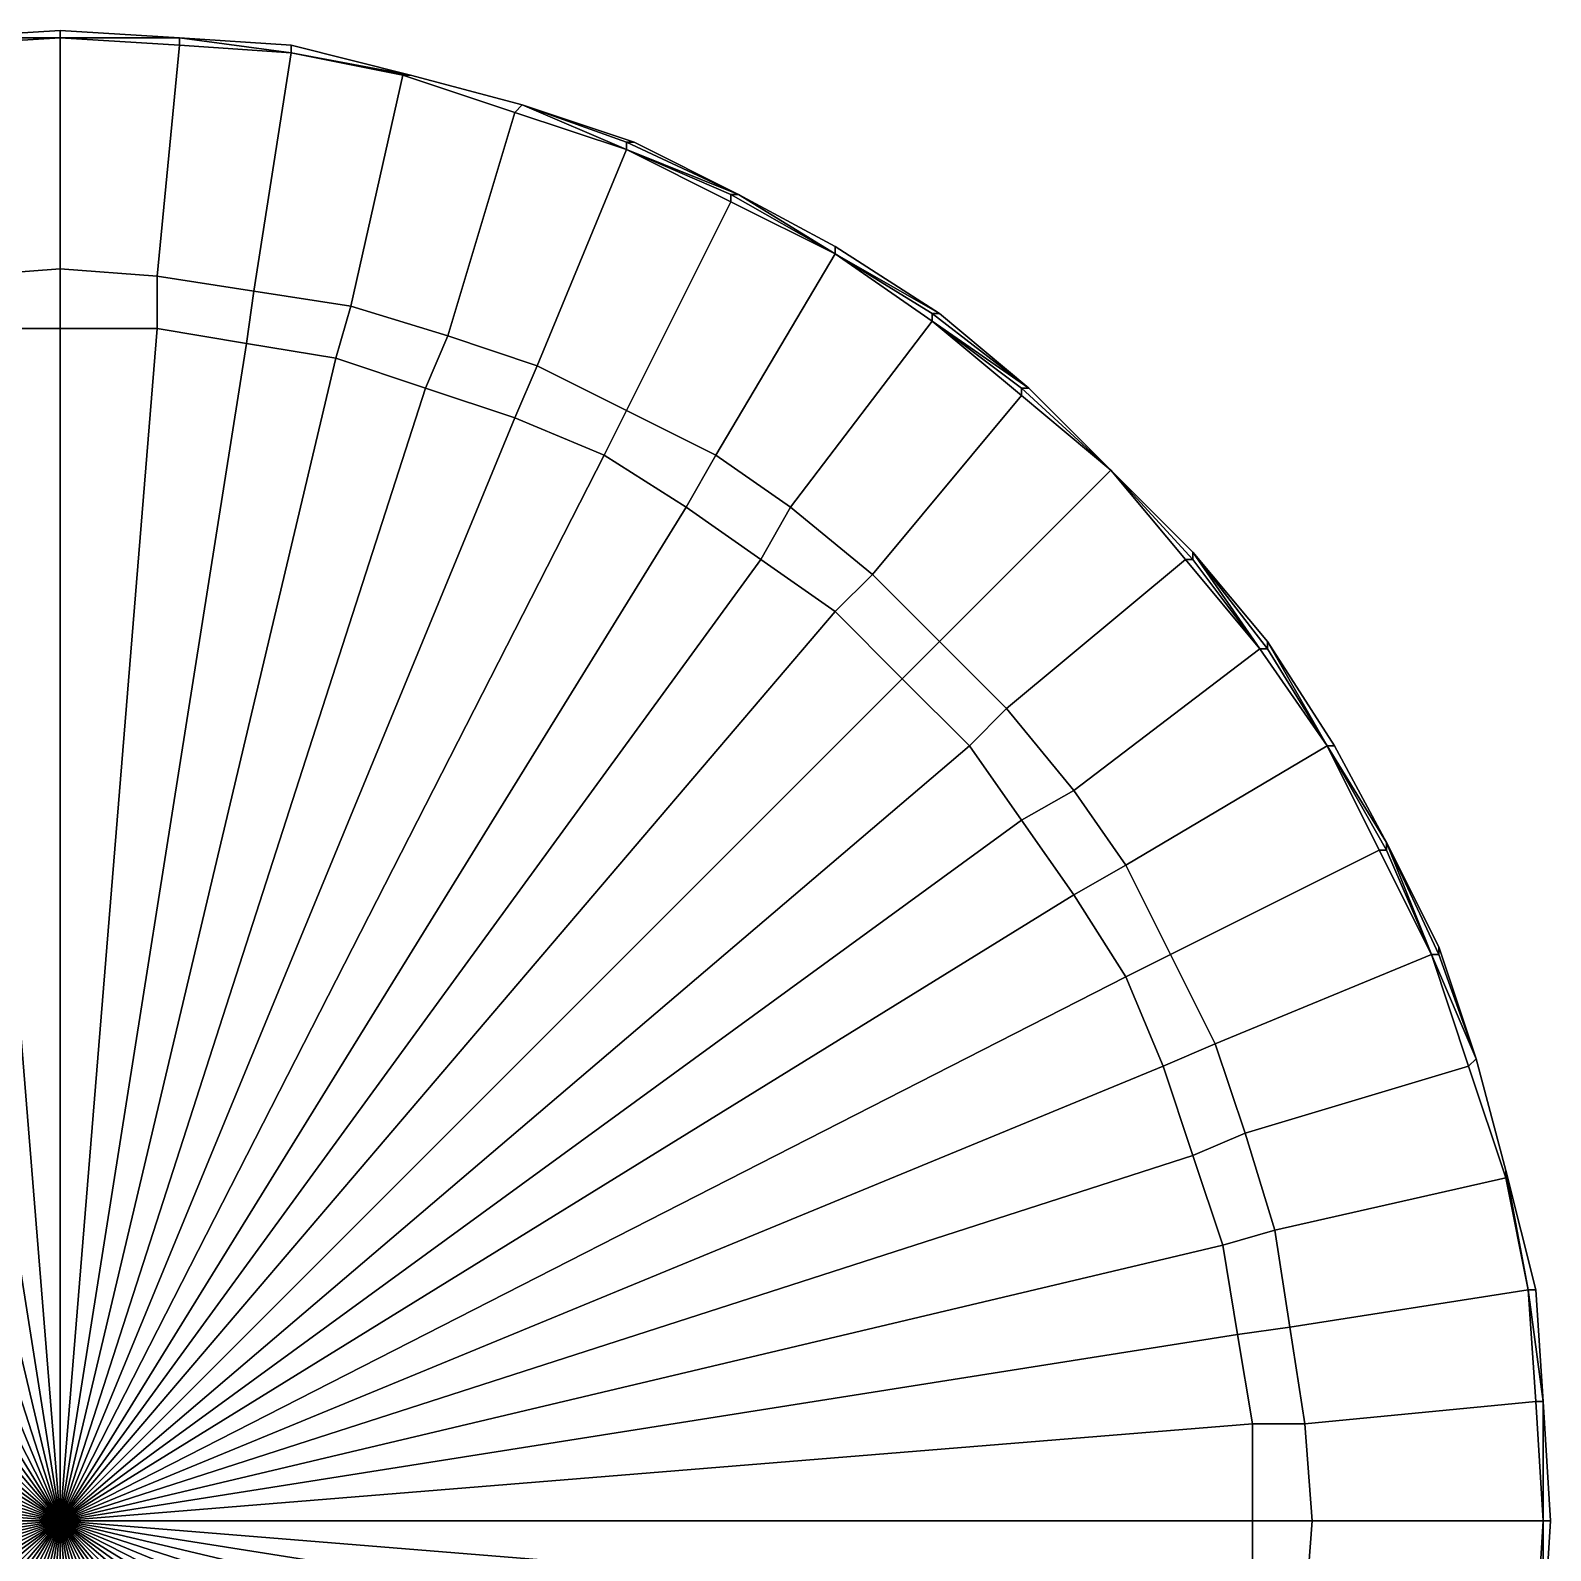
# Model space of a CAD drawing. Extents: x -0.07 to 0.07, y -0.02 to 0.076.
# Drawn here: x -0.0504 to -0.03, y -0.0004 to 0.02 of the extents above; entities that cross this region are included whole.
import ezdxf

# ---------------------------------------------------------------- set-up
doc = ezdxf.new("R2010")
doc.units = 0
doc.layers.add('CHIP_1', color=7, linetype='CONTINUOUS')

msp = doc.modelspace()

# ---------------------------------------------------------------- meshes
at = {"layer": 'CHIP_1'}
mesh = msp.add_polyface(dxfattribs=at)
corners = [(-0.05, 0.016), (-0.05, 0.0168), (-0.0513, 0.0167), (-0.0513, 0.016), (-0.05, 0.0199), (-0.0516, 0.0198), (-0.05, 0.0199), (-0.0516, 0.0199), (-0.05, 0.02), (-0.0516, 0.0199), (-0.05, 0.02), (-0.0516, 0.0199), (-0.05, 0.02, 0.0001), (-0.0516, 0.0199, 0.0001), (-0.05, 0.02, 0.0001), (-0.0516, 0.0199, 0.0001), (-0.05, 0.02, 0.0029), (-0.0516, 0.0199, 0.0029), (-0.05, 0.02, 0.0029), (-0.0516, 0.0199, 0.0029), (-0.05, 0.02, 0.003), (-0.0516, 0.0199, 0.003), (-0.05, 0.02, 0.003), (-0.0516, 0.0199, 0.003), (-0.05, 0.0199, 0.003), (-0.0516, 0.0199, 0.003), (-0.05, 0.0199, 0.003), (-0.0516, 0.0198, 0.003), (-0.05, 0.0168, 0.003), (-0.0513, 0.0167, 0.003), (-0.05, 0.016, 0.003), (-0.0513, 0.016, 0.003), (-0.0526, 0.0165), (-0.0525, 0.0158), (-0.0531, 0.0197), (-0.0531, 0.0197), (-0.0531, 0.0197), (-0.0531, 0.0197), (-0.0531, 0.0197, 0.0001), (-0.0531, 0.0198, 0.0001), (-0.0531, 0.0198, 0.0029), (-0.0531, 0.0197, 0.0029), (-0.0531, 0.0197, 0.003), (-0.0531, 0.0197, 0.003), (-0.0531, 0.0197, 0.003), (-0.0531, 0.0197, 0.003), (-0.0526, 0.0165, 0.003), (-0.0525, 0.0158, 0.003), (-0.0539, 0.0163), (-0.0537, 0.0156), (-0.0546, 0.0194), (-0.0547, 0.0194), (-0.0547, 0.0194, 0.0001), (-0.0547, 0.0194), (-0.0547, 0.0194, 0.0001), (-0.0547, 0.0194, 0.0029), (-0.0547, 0.0194, 0.0029), (-0.0547, 0.0194, 0.003), (-0.0547, 0.0194, 0.003), (-0.0547, 0.0194, 0.003), (-0.0546, 0.0194, 0.003), (-0.0539, 0.0163, 0.003), (-0.0537, 0.0156, 0.003)]
mesh.append_faces([[corners[k] for k in face] for face in [(0, 1, 2, 3), (1, 4, 5, 2), (4, 6, 7, 5), (6, 8, 9, 7), (8, 10, 11, 9), (10, 12, 13, 11), (12, 14, 15, 13), (14, 16, 17, 15), (16, 18, 19, 17), (18, 20, 21, 19), (20, 22, 23, 21), (22, 24, 25, 23), (24, 26, 27, 25), (26, 28, 29, 27), (28, 30, 31, 29), (3, 2, 32, 33), (2, 5, 34, 32), (5, 7, 35, 34), (7, 9, 36, 35), (9, 11, 37, 36), (11, 13, 38, 37), (13, 15, 39, 38), (15, 17, 40, 39), (17, 19, 41, 40), (19, 21, 42, 41), (21, 23, 43, 42), (23, 25, 44, 43), (25, 27, 45, 44), (27, 29, 46, 45), (29, 31, 47, 46), (33, 32, 48, 49), (32, 34, 50, 48), (34, 35, 51, 50), (37, 38, 52, 53), (38, 39, 54, 52), (39, 40, 55, 54), (40, 41, 56, 55), (41, 42, 57, 56), (42, 43, 58, 57), (43, 44, 59, 58), (44, 45, 60, 59), (45, 46, 61, 60), (46, 47, 62, 61)]])
mesh = msp.add_polyface(dxfattribs=at)
corners = [(-0.0448, 0.0159), (-0.0439, 0.0189), (-0.0454, 0.0194), (-0.0461, 0.0163), (-0.0438, 0.019), (-0.0453, 0.0194), (-0.0439, 0.0189, 0.003), (-0.0448, 0.0159, 0.003), (-0.0461, 0.0163, 0.003), (-0.0454, 0.0194, 0.003), (-0.0469, 0.0197), (-0.0474, 0.0165), (-0.0469, 0.0197), (-0.0453, 0.0194), (-0.0469, 0.0197), (-0.0453, 0.0194), (-0.0469, 0.0197), (-0.0453, 0.0194, 0.0001), (-0.0469, 0.0197, 0.0001), (-0.0453, 0.0194, 0.0001), (-0.0469, 0.0198, 0.0001), (-0.0453, 0.0194, 0.0029), (-0.0469, 0.0198, 0.0029), (-0.0453, 0.0194, 0.0029), (-0.0469, 0.0197, 0.0029), (-0.0453, 0.0194, 0.003), (-0.0469, 0.0197, 0.003), (-0.0453, 0.0194, 0.003), (-0.0469, 0.0197, 0.003), (-0.0453, 0.0194, 0.003), (-0.0469, 0.0197, 0.003), (-0.0469, 0.0197, 0.003), (-0.0474, 0.0165, 0.003), (-0.0484, 0.0198), (-0.0487, 0.0167), (-0.0484, 0.0199), (-0.0484, 0.0199), (-0.0484, 0.0199), (-0.0484, 0.0199, 0.0001), (-0.0484, 0.0199, 0.0001), (-0.0484, 0.0199, 0.0029), (-0.0484, 0.0199, 0.0029), (-0.0484, 0.0199, 0.003), (-0.0484, 0.0199, 0.003), (-0.0484, 0.0199, 0.003), (-0.0484, 0.0198, 0.003), (-0.0487, 0.0167, 0.003), (-0.05, 0.0199), (-0.05, 0.0168), (-0.05, 0.0199), (-0.05, 0.02), (-0.05, 0.02), (-0.05, 0.02, 0.0001), (-0.05, 0.02, 0.0001), (-0.05, 0.02, 0.0029), (-0.05, 0.02, 0.0029), (-0.05, 0.02, 0.003), (-0.05, 0.02, 0.003), (-0.05, 0.0199, 0.003), (-0.05, 0.0199, 0.003), (-0.05, 0.0168, 0.003)]
mesh.append_faces([[corners[k] for k in face] for face in [(0, 1, 2, 3), (1, 4, 5, 2), (6, 7, 8, 9), (3, 2, 10, 11), (2, 5, 12, 10), (5, 13, 14, 12), (13, 15, 16, 14), (15, 17, 18, 16), (17, 19, 20, 18), (19, 21, 22, 20), (21, 23, 24, 22), (23, 25, 26, 24), (25, 27, 28, 26), (27, 29, 30, 28), (29, 9, 31, 30), (9, 8, 32, 31), (11, 10, 33, 34), (10, 12, 35, 33), (12, 14, 36, 35), (14, 16, 37, 36), (16, 18, 38, 37), (18, 20, 39, 38), (20, 22, 40, 39), (22, 24, 41, 40), (24, 26, 42, 41), (26, 28, 43, 42), (28, 30, 44, 43), (30, 31, 45, 44), (31, 32, 46, 45), (34, 33, 47, 48), (33, 35, 49, 47), (35, 36, 50, 49), (36, 37, 51, 50), (37, 38, 52, 51), (38, 39, 53, 52), (39, 40, 54, 53), (40, 41, 55, 54), (41, 42, 56, 55), (42, 43, 57, 56), (43, 44, 58, 57), (44, 45, 59, 58), (45, 46, 60, 59)]])
mesh = msp.add_polyface(dxfattribs=at)
corners = [(-0.0396, 0.017), (-0.0396, 0.017), (-0.041, 0.0178), (-0.041, 0.0177), (-0.0396, 0.017), (-0.0409, 0.0178), (-0.0396, 0.017), (-0.0409, 0.0178), (-0.0396, 0.017, 0.0001), (-0.0409, 0.0178, 0.0001), (-0.0396, 0.0171, 0.0001), (-0.0409, 0.0178, 0.0001), (-0.0396, 0.0171, 0.0029), (-0.0409, 0.0178, 0.0029), (-0.0396, 0.017, 0.0029), (-0.0409, 0.0178, 0.0029), (-0.0396, 0.017, 0.003), (-0.0409, 0.0178, 0.003), (-0.0396, 0.017, 0.003), (-0.0409, 0.0178, 0.003), (-0.0396, 0.017, 0.003), (-0.041, 0.0178, 0.003), (-0.0396, 0.017, 0.003), (-0.041, 0.0177, 0.003), (-0.0424, 0.0184), (-0.0424, 0.0184), (-0.0424, 0.0184), (-0.0424, 0.0185), (-0.0423, 0.0185, 0.0001), (-0.0423, 0.0185, 0.0001), (-0.0423, 0.0185, 0.0029), (-0.0423, 0.0185, 0.0029), (-0.0424, 0.0185, 0.003), (-0.0424, 0.0184, 0.003), (-0.0424, 0.0184, 0.003), (-0.0424, 0.0184, 0.003), (-0.0438, 0.019), (-0.0439, 0.0189), (-0.0438, 0.019), (-0.0438, 0.019), (-0.0438, 0.019, 0.0001), (-0.0438, 0.019, 0.0001), (-0.0438, 0.019, 0.0029), (-0.0438, 0.019, 0.0029), (-0.0438, 0.019, 0.003), (-0.0438, 0.019, 0.003), (-0.0438, 0.019, 0.003), (-0.0439, 0.0189, 0.003), (-0.0453, 0.0194), (-0.0453, 0.0194), (-0.0453, 0.0194), (-0.0453, 0.0194, 0.0001), (-0.0453, 0.0194, 0.0001), (-0.0453, 0.0194, 0.0029), (-0.0453, 0.0194, 0.0029), (-0.0453, 0.0194, 0.003), (-0.0453, 0.0194, 0.003), (-0.0453, 0.0194, 0.003), (-0.0454, 0.0194, 0.003)]
mesh.append_faces([[corners[k] for k in face] for face in [(0, 1, 2, 3), (1, 4, 5, 2), (4, 6, 7, 5), (6, 8, 9, 7), (8, 10, 11, 9), (10, 12, 13, 11), (12, 14, 15, 13), (14, 16, 17, 15), (16, 18, 19, 17), (18, 20, 21, 19), (20, 22, 23, 21), (3, 2, 24, 25), (2, 5, 26, 24), (5, 7, 27, 26), (7, 9, 28, 27), (9, 11, 29, 28), (11, 13, 30, 29), (13, 15, 31, 30), (15, 17, 32, 31), (17, 19, 33, 32), (19, 21, 34, 33), (21, 23, 35, 34), (25, 24, 36, 37), (24, 26, 38, 36), (26, 27, 39, 38), (27, 28, 40, 39), (28, 29, 41, 40), (29, 30, 42, 41), (30, 31, 43, 42), (31, 32, 44, 43), (32, 33, 45, 44), (33, 34, 46, 45), (34, 35, 47, 46), (36, 38, 48, 49), (38, 39, 50, 48), (39, 40, 51, 50), (40, 41, 52, 51), (41, 42, 53, 52), (42, 43, 54, 53), (43, 44, 55, 54), (44, 45, 56, 55), (45, 46, 57, 56), (46, 47, 58, 57)]])
mesh = msp.add_polyface(dxfattribs=at)
corners = [(-0.0396, 0.0122), (-0.0391, 0.0127), (-0.0402, 0.0136), (-0.0406, 0.0129), (-0.0371, 0.0151), (-0.0383, 0.0161), (-0.0371, 0.0152), (-0.0383, 0.0161), (-0.0371, 0.0152, 0.003), (-0.0371, 0.0151, 0.003), (-0.0383, 0.0161, 0.003), (-0.0383, 0.0161, 0.003), (-0.0391, 0.0127, 0.003), (-0.0402, 0.0136, 0.003), (-0.0396, 0.0122, 0.003), (-0.0406, 0.0129, 0.003), (-0.0412, 0.0143), (-0.0416, 0.0136), (-0.0396, 0.017), (-0.0396, 0.017), (-0.0383, 0.0161), (-0.0396, 0.017), (-0.0383, 0.0162), (-0.0396, 0.017), (-0.0382, 0.0162, 0.0001), (-0.0396, 0.017, 0.0001), (-0.0382, 0.0162, 0.0001), (-0.0396, 0.0171, 0.0001), (-0.0382, 0.0162, 0.0029), (-0.0396, 0.0171, 0.0029), (-0.0382, 0.0162, 0.0029), (-0.0396, 0.017, 0.0029), (-0.0383, 0.0162, 0.003), (-0.0396, 0.017, 0.003), (-0.0383, 0.0161, 0.003), (-0.0396, 0.017, 0.003), (-0.0396, 0.017, 0.003), (-0.0396, 0.017, 0.003), (-0.0412, 0.0143, 0.003), (-0.0416, 0.0136, 0.003), (-0.0424, 0.0149), (-0.0427, 0.0143), (-0.041, 0.0177), (-0.0424, 0.0149, 0.003), (-0.041, 0.0177, 0.003), (-0.0427, 0.0143, 0.003), (-0.0436, 0.0155), (-0.0439, 0.0148), (-0.0424, 0.0184), (-0.0436, 0.0155, 0.003), (-0.0424, 0.0184, 0.003), (-0.0439, 0.0148, 0.003), (-0.0448, 0.0159), (-0.0451, 0.0152), (-0.0439, 0.0189), (-0.0448, 0.0159, 0.003), (-0.0439, 0.0189, 0.003), (-0.0451, 0.0152, 0.003), (-0.0461, 0.0163), (-0.0463, 0.0156), (-0.0463, 0.0156, 0.003), (-0.0461, 0.0163, 0.003), (-0.0474, 0.0165), (-0.0475, 0.0158), (-0.0475, 0.0158, 0.003), (-0.0474, 0.0165, 0.003), (-0.0487, 0.0167), (-0.0487, 0.016), (-0.0487, 0.016, 0.003), (-0.0487, 0.0167, 0.003), (-0.05, 0), (-0.05, 0.016), (-0.05, 0.0168), (-0.05, 0.016, 0.003), (-0.05, 0.0168, 0.003), (-0.05, 0, 0.003)]
mesh.append_faces([[corners[k] for k in face] for face in [(0, 1, 2, 3), (1, 4, 5, 2), (4, 6, 7, 5), (8, 9, 10, 11), (9, 12, 13, 10), (12, 14, 15, 13), (3, 2, 16, 17), (2, 5, 18, 16), (5, 7, 19, 18), (7, 20, 21, 19), (20, 22, 23, 21), (22, 24, 25, 23), (24, 26, 27, 25), (26, 28, 29, 27), (28, 30, 31, 29), (30, 32, 33, 31), (32, 34, 35, 33), (34, 11, 36, 35), (11, 10, 37, 36), (10, 13, 38, 37), (13, 15, 39, 38), (17, 16, 40, 41), (16, 18, 42, 40), (37, 38, 43, 44), (38, 39, 45, 43), (41, 40, 46, 47), (40, 42, 48, 46), (44, 43, 49, 50), (43, 45, 51, 49), (47, 46, 52, 53), (46, 48, 54, 52), (50, 49, 55, 56), (49, 51, 57, 55), (53, 52, 58, 59), (55, 57, 60, 61), (59, 58, 62, 63), (61, 60, 64, 65), (63, 62, 66, 67), (65, 64, 68, 69), (70, 67, 71, 71), (67, 66, 72, 71), (69, 68, 73, 74), (68, 75, 73, 73)]])
mesh = msp.add_polyface(dxfattribs=at)
corners = [(-0.0339, 0.0117), (-0.0339, 0.0117), (-0.0348, 0.013), (-0.0348, 0.0129), (-0.0338, 0.0117), (-0.0348, 0.013), (-0.0338, 0.0118, 0.0001), (-0.0348, 0.013, 0.0001), (-0.0338, 0.0118, 0.0001), (-0.0348, 0.013, 0.0001), (-0.0338, 0.0118, 0.0029), (-0.0348, 0.013, 0.0029), (-0.0338, 0.0118, 0.0029), (-0.0348, 0.013, 0.0029), (-0.0338, 0.0117, 0.003), (-0.0348, 0.013, 0.003), (-0.0339, 0.0117, 0.003), (-0.0348, 0.013, 0.003), (-0.0373, 0.0109), (-0.0349, 0.0129), (-0.0359, 0.0141), (-0.0382, 0.0118), (-0.0359, 0.0141), (-0.0359, 0.0141), (-0.0359, 0.0141), (-0.0359, 0.0141, 0.0001), (-0.0359, 0.0141, 0.0001), (-0.0359, 0.0141, 0.0029), (-0.0359, 0.0141, 0.0029), (-0.0359, 0.0141, 0.003), (-0.0359, 0.0141, 0.003), (-0.0348, 0.0129, 0.003), (-0.0359, 0.0141, 0.003), (-0.0349, 0.0129, 0.003), (-0.0359, 0.0141, 0.003), (-0.0373, 0.0109, 0.003), (-0.0382, 0.0118, 0.003), (-0.0371, 0.0151), (-0.0391, 0.0127), (-0.0371, 0.0152), (-0.037, 0.0152), (-0.037, 0.0152), (-0.037, 0.0152, 0.0001), (-0.037, 0.0152, 0.0001), (-0.037, 0.0152, 0.0029), (-0.037, 0.0152, 0.0029), (-0.037, 0.0152, 0.003), (-0.037, 0.0152, 0.003), (-0.0371, 0.0152, 0.003), (-0.0371, 0.0151, 0.003), (-0.0391, 0.0127, 0.003), (-0.0383, 0.0161), (-0.0383, 0.0161), (-0.0383, 0.0162), (-0.0382, 0.0162, 0.0001), (-0.0382, 0.0162, 0.0001), (-0.0382, 0.0162, 0.0029), (-0.0382, 0.0162, 0.0029), (-0.0383, 0.0162, 0.003), (-0.0383, 0.0161, 0.003), (-0.0383, 0.0161, 0.003)]
mesh.append_faces([[corners[k] for k in face] for face in [(0, 1, 2, 3), (1, 4, 5, 2), (4, 6, 7, 5), (6, 8, 9, 7), (8, 10, 11, 9), (10, 12, 13, 11), (12, 14, 15, 13), (14, 16, 17, 15), (18, 19, 20, 21), (19, 3, 22, 20), (3, 2, 23, 22), (2, 5, 24, 23), (5, 7, 25, 24), (7, 9, 26, 25), (9, 11, 27, 26), (11, 13, 28, 27), (13, 15, 29, 28), (15, 17, 30, 29), (17, 31, 32, 30), (31, 33, 34, 32), (33, 35, 36, 34), (21, 20, 37, 38), (20, 22, 39, 37), (22, 23, 40, 39), (23, 24, 41, 40), (24, 25, 42, 41), (25, 26, 43, 42), (26, 27, 44, 43), (27, 28, 45, 44), (28, 29, 46, 45), (29, 30, 47, 46), (30, 32, 48, 47), (32, 34, 49, 48), (34, 36, 50, 49), (39, 40, 51, 52), (40, 41, 53, 51), (41, 42, 54, 53), (42, 43, 55, 54), (43, 44, 56, 55), (44, 45, 57, 56), (45, 46, 58, 57), (46, 47, 59, 58), (47, 48, 60, 59)]])
mesh = msp.add_polyface(dxfattribs=at)
corners = [(-0.05, 0), (-0.05, 0.016), (-0.0513, 0.016), (-0.05, 0.016, 0.003), (-0.05, 0, 0.003), (-0.0513, 0.016, 0.003), (-0.0525, 0.0158), (-0.0525, 0.0158, 0.003), (-0.0537, 0.0156), (-0.0537, 0.0156, 0.003), (-0.0549, 0.0152), (-0.0549, 0.0152, 0.003), (-0.0561, 0.0148), (-0.0561, 0.0148, 0.003), (-0.0573, 0.0143), (-0.0573, 0.0143, 0.003), (-0.0584, 0.0136), (-0.0584, 0.0136, 0.003), (-0.0594, 0.0129), (-0.0594, 0.0129, 0.003), (-0.0604, 0.0122), (-0.0604, 0.0122, 0.003), (-0.0613, 0.0113), (-0.0609, 0.0127), (-0.0618, 0.0118), (-0.0609, 0.0127, 0.003), (-0.0613, 0.0113, 0.003), (-0.0618, 0.0118, 0.003), (-0.0622, 0.0104), (-0.0622, 0.0104, 0.003), (-0.0627, 0.0109, 0.003), (-0.0629, 0.0094), (-0.0629, 0.0094, 0.003), (-0.0636, 0.0084), (-0.0636, 0.0084, 0.003), (-0.0643, 0.0073), (-0.0643, 0.0073, 0.003), (-0.0648, 0.0061), (-0.0648, 0.0061, 0.003), (-0.0652, 0.0049), (-0.0652, 0.0049, 0.003), (-0.0656, 0.0037), (-0.0656, 0.0037, 0.003), (-0.0658, 0.0025), (-0.0658, 0.0025, 0.003), (-0.066, 0.0013), (-0.066, 0.0013, 0.003), (-0.066, 0), (-0.066, 0, 0.003)]
mesh.append_faces([[corners[k] for k in face] for face in [(0, 1, 2, 2), (3, 4, 5, 5), (0, 2, 6, 6), (5, 4, 7, 7), (0, 6, 8, 8), (7, 4, 9, 9), (0, 8, 10, 10), (9, 4, 11, 11), (0, 10, 12, 12), (11, 4, 13, 13), (0, 12, 14, 14), (13, 4, 15, 15), (0, 14, 16, 16), (15, 4, 17, 17), (0, 16, 18, 18), (17, 4, 19, 19), (0, 18, 20, 20), (19, 4, 21, 21), (0, 20, 22, 22), (20, 23, 24, 22), (25, 21, 26, 27), (21, 4, 26, 26), (0, 22, 28, 28), (27, 26, 29, 30), (26, 4, 29, 29), (0, 28, 31, 31), (29, 4, 32, 32), (0, 31, 33, 33), (32, 4, 34, 34), (0, 33, 35, 35), (34, 4, 36, 36), (0, 35, 37, 37), (36, 4, 38, 38), (0, 37, 39, 39), (38, 4, 40, 40), (0, 39, 41, 41), (40, 4, 42, 42), (0, 41, 43, 43), (42, 4, 44, 44), (0, 43, 45, 45), (44, 4, 46, 46), (0, 45, 47, 47), (46, 4, 48, 48)]])
mesh = msp.add_polyface(dxfattribs=at)
corners = [(-0.05, 0), (-0.034, 0), (-0.034, 0.0013), (-0.034, 0, 0.003), (-0.05, 0, 0.003), (-0.034, 0.0013, 0.003), (-0.0342, 0.0025), (-0.0342, 0.0025, 0.003), (-0.0344, 0.0037), (-0.0344, 0.0037, 0.003), (-0.0348, 0.0049), (-0.0348, 0.0049, 0.003), (-0.0352, 0.0061), (-0.0352, 0.0061, 0.003), (-0.0357, 0.0073), (-0.0357, 0.0073, 0.003), (-0.0364, 0.0084), (-0.0364, 0.0084, 0.003), (-0.0371, 0.0094), (-0.0371, 0.0094, 0.003), (-0.0378, 0.0104), (-0.0378, 0.0104, 0.003), (-0.0387, 0.0113), (-0.0373, 0.0109), (-0.0382, 0.0118), (-0.0373, 0.0109, 0.003), (-0.0387, 0.0113, 0.003), (-0.0382, 0.0118, 0.003), (-0.0396, 0.0122), (-0.0391, 0.0127), (-0.0396, 0.0122, 0.003), (-0.0391, 0.0127, 0.003), (-0.0406, 0.0129), (-0.0406, 0.0129, 0.003), (-0.0416, 0.0136), (-0.0416, 0.0136, 0.003), (-0.0427, 0.0143), (-0.0427, 0.0143, 0.003), (-0.0439, 0.0148), (-0.0439, 0.0148, 0.003), (-0.0451, 0.0152), (-0.0451, 0.0152, 0.003), (-0.0463, 0.0156), (-0.0463, 0.0156, 0.003), (-0.0475, 0.0158), (-0.0475, 0.0158, 0.003), (-0.0487, 0.016), (-0.0487, 0.016, 0.003)]
mesh.append_faces([[corners[k] for k in face] for face in [(0, 1, 2, 2), (3, 4, 5, 5), (0, 2, 6, 6), (5, 4, 7, 7), (0, 6, 8, 8), (7, 4, 9, 9), (0, 8, 10, 10), (9, 4, 11, 11), (0, 10, 12, 12), (11, 4, 13, 13), (0, 12, 14, 14), (13, 4, 15, 15), (0, 14, 16, 16), (15, 4, 17, 17), (0, 16, 18, 18), (17, 4, 19, 19), (0, 18, 20, 20), (19, 4, 21, 21), (0, 20, 22, 22), (20, 23, 24, 22), (25, 21, 26, 27), (21, 4, 26, 26), (0, 22, 28, 28), (22, 24, 29, 28), (27, 26, 30, 31), (26, 4, 30, 30), (0, 28, 32, 32), (30, 4, 33, 33), (0, 32, 34, 34), (33, 4, 35, 35), (0, 34, 36, 36), (35, 4, 37, 37), (0, 36, 38, 38), (37, 4, 39, 39), (0, 38, 40, 40), (39, 4, 41, 41), (0, 40, 42, 42), (41, 4, 43, 43), (0, 42, 44, 44), (43, 4, 45, 45), (0, 44, 46, 46), (45, 4, 47, 47)]])
mesh = msp.add_polyface(dxfattribs=at)
corners = [(-0.0316, 0.0076), (-0.0315, 0.0076), (-0.0322, 0.0091), (-0.0322, 0.0091), (-0.0315, 0.0077, 0.0001), (-0.0322, 0.0091, 0.0001), (-0.0315, 0.0077, 0.0001), (-0.0322, 0.0091, 0.0001), (-0.0315, 0.0077, 0.0029), (-0.0322, 0.0091, 0.0029), (-0.0315, 0.0077, 0.0029), (-0.0322, 0.0091, 0.0029), (-0.0315, 0.0076, 0.003), (-0.0322, 0.0091, 0.003), (-0.0316, 0.0076, 0.003), (-0.0322, 0.0091, 0.003), (-0.0351, 0.0076), (-0.0323, 0.009), (-0.033, 0.0104), (-0.0357, 0.0088), (-0.0322, 0.009), (-0.033, 0.0104), (-0.033, 0.0104), (-0.033, 0.0104), (-0.033, 0.0104, 0.0001), (-0.0329, 0.0104, 0.0001), (-0.0329, 0.0104, 0.0029), (-0.033, 0.0104, 0.0029), (-0.033, 0.0104, 0.003), (-0.033, 0.0104, 0.003), (-0.0322, 0.009, 0.003), (-0.033, 0.0104, 0.003), (-0.0323, 0.009, 0.003), (-0.033, 0.0104, 0.003), (-0.0351, 0.0076, 0.003), (-0.0357, 0.0088, 0.003), (-0.0364, 0.0084), (-0.0364, 0.0098), (-0.0371, 0.0094), (-0.0339, 0.0117), (-0.0339, 0.0117), (-0.0339, 0.0117), (-0.0338, 0.0117), (-0.0338, 0.0118, 0.0001), (-0.0338, 0.0118, 0.0001), (-0.0338, 0.0118, 0.0029), (-0.0338, 0.0118, 0.0029), (-0.0338, 0.0117, 0.003), (-0.0339, 0.0117, 0.003), (-0.0339, 0.0117, 0.003), (-0.0339, 0.0117, 0.003), (-0.0364, 0.0098, 0.003), (-0.0364, 0.0084, 0.003), (-0.0371, 0.0094, 0.003), (-0.0373, 0.0109), (-0.0378, 0.0104), (-0.0349, 0.0129), (-0.0348, 0.0129), (-0.0348, 0.0129, 0.003), (-0.0348, 0.013, 0.003), (-0.0349, 0.0129, 0.003), (-0.0373, 0.0109, 0.003), (-0.0378, 0.0104, 0.003)]
mesh.append_faces([[corners[k] for k in face] for face in [(0, 1, 2, 3), (1, 4, 5, 2), (4, 6, 7, 5), (6, 8, 9, 7), (8, 10, 11, 9), (10, 12, 13, 11), (12, 14, 15, 13), (16, 17, 18, 19), (17, 20, 21, 18), (20, 3, 22, 21), (3, 2, 23, 22), (2, 5, 24, 23), (5, 7, 25, 24), (7, 9, 26, 25), (9, 11, 27, 26), (11, 13, 28, 27), (13, 15, 29, 28), (15, 30, 31, 29), (30, 32, 33, 31), (32, 34, 35, 33), (36, 19, 37, 38), (19, 18, 39, 37), (18, 21, 40, 39), (21, 22, 41, 40), (22, 23, 42, 41), (23, 24, 43, 42), (24, 25, 44, 43), (25, 26, 45, 44), (26, 27, 46, 45), (27, 28, 47, 46), (28, 29, 48, 47), (29, 31, 49, 48), (31, 33, 50, 49), (33, 35, 51, 50), (35, 52, 53, 51), (38, 37, 54, 55), (37, 39, 56, 54), (39, 40, 57, 56), (48, 49, 58, 59), (49, 50, 60, 58), (50, 51, 61, 60), (51, 53, 62, 61)]])
mesh = msp.add_polyface(dxfattribs=at)
corners = [(-0.0303, 0.0031, 0.0029), (-0.0303, 0.0031, 0.003), (-0.0306, 0.0047, 0.003), (-0.0306, 0.0047, 0.0029), (-0.0303, 0.0031, 0.003), (-0.0306, 0.0047, 0.003), (-0.0303, 0.0031, 0.003), (-0.0306, 0.0047, 0.003), (-0.0344, 0.0037), (-0.0337, 0.0039), (-0.0341, 0.0052), (-0.0348, 0.0049), (-0.0306, 0.0046), (-0.0311, 0.0061), (-0.0306, 0.0047), (-0.031, 0.0062), (-0.0306, 0.0047), (-0.031, 0.0062), (-0.0306, 0.0047), (-0.031, 0.0062), (-0.0306, 0.0047, 0.0001), (-0.031, 0.0062, 0.0001), (-0.0306, 0.0047, 0.0001), (-0.031, 0.0062, 0.0001), (-0.0306, 0.0047, 0.0029), (-0.031, 0.0062, 0.0029), (-0.031, 0.0062, 0.0029), (-0.031, 0.0062, 0.003), (-0.031, 0.0062, 0.003), (-0.031, 0.0062, 0.003), (-0.0306, 0.0046, 0.003), (-0.0311, 0.0061, 0.003), (-0.0337, 0.0039, 0.003), (-0.0341, 0.0052, 0.003), (-0.0344, 0.0037, 0.003), (-0.0348, 0.0049, 0.003), (-0.0345, 0.0064), (-0.0352, 0.0061), (-0.0316, 0.0076), (-0.0316, 0.0076), (-0.0316, 0.0076), (-0.0315, 0.0076), (-0.0315, 0.0077, 0.0001), (-0.0315, 0.0077, 0.0001), (-0.0315, 0.0077, 0.0029), (-0.0315, 0.0077, 0.0029), (-0.0315, 0.0076, 0.003), (-0.0316, 0.0076, 0.003), (-0.0316, 0.0076, 0.003), (-0.0316, 0.0076, 0.003), (-0.0345, 0.0064, 0.003), (-0.0352, 0.0061, 0.003), (-0.0351, 0.0076), (-0.0357, 0.0073), (-0.0323, 0.009), (-0.0322, 0.009), (-0.0322, 0.0091), (-0.0322, 0.009, 0.003), (-0.0322, 0.0091, 0.003), (-0.0323, 0.009, 0.003), (-0.0351, 0.0076, 0.003), (-0.0357, 0.0073, 0.003), (-0.0357, 0.0088), (-0.0364, 0.0084), (-0.0364, 0.0084, 0.003), (-0.0357, 0.0088, 0.003)]
mesh.append_faces([[corners[k] for k in face] for face in [(0, 1, 2, 3), (1, 4, 5, 2), (4, 6, 7, 5), (8, 9, 10, 11), (9, 12, 13, 10), (12, 14, 15, 13), (14, 16, 17, 15), (16, 18, 19, 17), (18, 20, 21, 19), (20, 22, 23, 21), (22, 24, 25, 23), (24, 3, 26, 25), (3, 2, 27, 26), (2, 5, 28, 27), (5, 7, 29, 28), (7, 30, 31, 29), (30, 32, 33, 31), (32, 34, 35, 33), (11, 10, 36, 37), (10, 13, 38, 36), (13, 15, 39, 38), (15, 17, 40, 39), (17, 19, 41, 40), (19, 21, 42, 41), (21, 23, 43, 42), (23, 25, 44, 43), (25, 26, 45, 44), (26, 27, 46, 45), (27, 28, 47, 46), (28, 29, 48, 47), (29, 31, 49, 48), (31, 33, 50, 49), (33, 35, 51, 50), (37, 36, 52, 53), (36, 38, 54, 52), (38, 39, 55, 54), (39, 40, 56, 55), (47, 48, 57, 58), (48, 49, 59, 57), (49, 50, 60, 59), (50, 51, 61, 60), (53, 52, 62, 63), (60, 61, 64, 65)]])
mesh = msp.add_polyface(dxfattribs=at)
corners = [(-0.034, 0), (-0.0332, 0), (-0.0333, 0.0013), (-0.034, 0.0013), (-0.0301, 0), (-0.0302, 0.0016), (-0.0301, 0), (-0.0301, 0.0016), (-0.03, 0), (-0.0301, 0.0016), (-0.03, 0), (-0.0301, 0.0016), (-0.03, 0, 0.0001), (-0.0301, 0.0016, 0.0001), (-0.03, 0, 0.0001), (-0.0301, 0.0016, 0.0001), (-0.03, 0, 0.0029), (-0.0301, 0.0016, 0.0029), (-0.03, 0, 0.0029), (-0.0301, 0.0016, 0.0029), (-0.03, 0, 0.003), (-0.0301, 0.0016, 0.003), (-0.03, 0, 0.003), (-0.0301, 0.0016, 0.003), (-0.0301, 0, 0.003), (-0.0301, 0.0016, 0.003), (-0.0301, 0, 0.003), (-0.0302, 0.0016, 0.003), (-0.0332, 0, 0.003), (-0.0333, 0.0013, 0.003), (-0.034, 0, 0.003), (-0.034, 0.0013, 0.003), (-0.0335, 0.0026), (-0.0342, 0.0025), (-0.0303, 0.0031), (-0.0303, 0.0031), (-0.0303, 0.0031), (-0.0303, 0.0031), (-0.0303, 0.0031, 0.0001), (-0.0302, 0.0031, 0.0001), (-0.0302, 0.0031, 0.0029), (-0.0303, 0.0031, 0.0029), (-0.0303, 0.0031, 0.003), (-0.0303, 0.0031, 0.003), (-0.0303, 0.0031, 0.003), (-0.0303, 0.0031, 0.003), (-0.0335, 0.0026, 0.003), (-0.0342, 0.0025, 0.003), (-0.0337, 0.0039), (-0.0344, 0.0037), (-0.0306, 0.0046), (-0.0306, 0.0047), (-0.0306, 0.0047), (-0.0306, 0.0047), (-0.0306, 0.0047, 0.0001), (-0.0306, 0.0047, 0.0001), (-0.0306, 0.0047, 0.0029), (-0.0306, 0.0047, 0.0029), (-0.0306, 0.0046, 0.003), (-0.0306, 0.0047, 0.003), (-0.0337, 0.0039, 0.003), (-0.0344, 0.0037, 0.003)]
mesh.append_faces([[corners[k] for k in face] for face in [(0, 1, 2, 3), (1, 4, 5, 2), (4, 6, 7, 5), (6, 8, 9, 7), (8, 10, 11, 9), (10, 12, 13, 11), (12, 14, 15, 13), (14, 16, 17, 15), (16, 18, 19, 17), (18, 20, 21, 19), (20, 22, 23, 21), (22, 24, 25, 23), (24, 26, 27, 25), (26, 28, 29, 27), (28, 30, 31, 29), (3, 2, 32, 33), (2, 5, 34, 32), (5, 7, 35, 34), (7, 9, 36, 35), (9, 11, 37, 36), (11, 13, 38, 37), (13, 15, 39, 38), (15, 17, 40, 39), (17, 19, 41, 40), (19, 21, 42, 41), (21, 23, 43, 42), (23, 25, 44, 43), (25, 27, 45, 44), (27, 29, 46, 45), (29, 31, 47, 46), (33, 32, 48, 49), (32, 34, 50, 48), (34, 35, 51, 50), (35, 36, 52, 51), (36, 37, 53, 52), (37, 38, 54, 53), (38, 39, 55, 54), (39, 40, 56, 55), (40, 41, 57, 56), (44, 45, 58, 59), (45, 46, 60, 58), (46, 47, 61, 60)]])
mesh = msp.add_polyface(dxfattribs=at)
corners = [(-0.05, 0), (-0.066, 0), (-0.066, -0.0013), (-0.066, 0, 0.003), (-0.05, 0, 0.003), (-0.066, -0.0013, 0.003), (-0.0658, -0.0025), (-0.0658, -0.0025, 0.003), (-0.0656, -0.0037), (-0.0656, -0.0037, 0.003), (-0.0652, -0.0049), (-0.0652, -0.0049, 0.003), (-0.0648, -0.0061), (-0.0648, -0.0061, 0.003), (-0.0643, -0.0073), (-0.0643, -0.0073, 0.003), (-0.0636, -0.0084), (-0.0636, -0.0084, 0.003), (-0.0629, -0.0094), (-0.0629, -0.0094, 0.003), (-0.0622, -0.0104), (-0.0622, -0.0104, 0.003), (-0.0613, -0.0113), (-0.0627, -0.0109), (-0.0618, -0.0118), (-0.0627, -0.0109, 0.003), (-0.0613, -0.0113, 0.003), (-0.0618, -0.0118, 0.003), (-0.0604, -0.0122), (-0.0604, -0.0122, 0.003), (-0.0609, -0.0127, 0.003), (-0.0594, -0.0129), (-0.0594, -0.0129, 0.003), (-0.0584, -0.0136), (-0.0584, -0.0136, 0.003), (-0.0573, -0.0143), (-0.0573, -0.0143, 0.003), (-0.0561, -0.0148), (-0.0561, -0.0148, 0.003), (-0.0549, -0.0152), (-0.0549, -0.0152, 0.003), (-0.0537, -0.0156), (-0.0537, -0.0156, 0.003), (-0.0525, -0.0158), (-0.0525, -0.0158, 0.003), (-0.0513, -0.016), (-0.0513, -0.016, 0.003), (-0.05, -0.016), (-0.05, -0.016, 0.003)]
mesh.append_faces([[corners[k] for k in face] for face in [(0, 1, 2, 2), (3, 4, 5, 5), (0, 2, 6, 6), (5, 4, 7, 7), (0, 6, 8, 8), (7, 4, 9, 9), (0, 8, 10, 10), (9, 4, 11, 11), (0, 10, 12, 12), (11, 4, 13, 13), (0, 12, 14, 14), (13, 4, 15, 15), (0, 14, 16, 16), (15, 4, 17, 17), (0, 16, 18, 18), (17, 4, 19, 19), (0, 18, 20, 20), (19, 4, 21, 21), (0, 20, 22, 22), (20, 23, 24, 22), (25, 21, 26, 27), (21, 4, 26, 26), (0, 22, 28, 28), (27, 26, 29, 30), (26, 4, 29, 29), (0, 28, 31, 31), (29, 4, 32, 32), (0, 31, 33, 33), (32, 4, 34, 34), (0, 33, 35, 35), (34, 4, 36, 36), (0, 35, 37, 37), (36, 4, 38, 38), (0, 37, 39, 39), (38, 4, 40, 40), (0, 39, 41, 41), (40, 4, 42, 42), (0, 41, 43, 43), (42, 4, 44, 44), (0, 43, 45, 45), (44, 4, 46, 46), (0, 45, 47, 47), (46, 4, 48, 48)]])
mesh = msp.add_polyface(dxfattribs=at)
corners = [(-0.05, 0), (-0.05, -0.016), (-0.0487, -0.016), (-0.05, -0.016, 0.003), (-0.05, 0, 0.003), (-0.0487, -0.016, 0.003), (-0.0475, -0.0158), (-0.0475, -0.0158, 0.003), (-0.0463, -0.0156), (-0.0463, -0.0156, 0.003), (-0.0451, -0.0152), (-0.0451, -0.0152, 0.003), (-0.0439, -0.0148), (-0.0439, -0.0148, 0.003), (-0.0427, -0.0143), (-0.0427, -0.0143, 0.003), (-0.0416, -0.0136), (-0.0416, -0.0136, 0.003), (-0.0406, -0.0129), (-0.0406, -0.0129, 0.003), (-0.0396, -0.0122), (-0.0396, -0.0122, 0.003), (-0.0387, -0.0113), (-0.0391, -0.0127), (-0.0382, -0.0118), (-0.0391, -0.0127, 0.003), (-0.0387, -0.0113, 0.003), (-0.0382, -0.0118, 0.003), (-0.0378, -0.0104), (-0.0378, -0.0104, 0.003), (-0.0371, -0.0094), (-0.0371, -0.0094, 0.003), (-0.0364, -0.0084), (-0.0364, -0.0084, 0.003), (-0.0357, -0.0073), (-0.0357, -0.0073, 0.003), (-0.0352, -0.0061), (-0.0352, -0.0061, 0.003), (-0.0348, -0.0049), (-0.0348, -0.0049, 0.003), (-0.0344, -0.0037), (-0.0344, -0.0037, 0.003), (-0.0342, -0.0025), (-0.0342, -0.0025, 0.003), (-0.034, -0.0013), (-0.034, -0.0013, 0.003), (-0.034, 0), (-0.034, 0, 0.003)]
mesh.append_faces([[corners[k] for k in face] for face in [(0, 1, 2, 2), (3, 4, 5, 5), (0, 2, 6, 6), (5, 4, 7, 7), (0, 6, 8, 8), (7, 4, 9, 9), (0, 8, 10, 10), (9, 4, 11, 11), (0, 10, 12, 12), (11, 4, 13, 13), (0, 12, 14, 14), (13, 4, 15, 15), (0, 14, 16, 16), (15, 4, 17, 17), (0, 16, 18, 18), (17, 4, 19, 19), (0, 18, 20, 20), (19, 4, 21, 21), (0, 20, 22, 22), (20, 23, 24, 22), (25, 21, 26, 27), (21, 4, 26, 26), (0, 22, 28, 28), (26, 4, 29, 29), (0, 28, 30, 30), (29, 4, 31, 31), (0, 30, 32, 32), (31, 4, 33, 33), (0, 32, 34, 34), (33, 4, 35, 35), (0, 34, 36, 36), (35, 4, 37, 37), (0, 36, 38, 38), (37, 4, 39, 39), (0, 38, 40, 40), (39, 4, 41, 41), (0, 40, 42, 42), (41, 4, 43, 43), (0, 42, 44, 44), (43, 4, 45, 45), (0, 44, 46, 46), (45, 4, 47, 47)]])
mesh = msp.add_polyface(dxfattribs=at)
corners = [(-0.0387, -0.0113), (-0.0382, -0.0118), (-0.0373, -0.0109), (-0.0378, -0.0104), (-0.0382, -0.0118, 0.003), (-0.0387, -0.0113, 0.003), (-0.0378, -0.0104, 0.003), (-0.0373, -0.0109, 0.003), (-0.0364, -0.0098), (-0.0371, -0.0094), (-0.0349, -0.0129), (-0.0339, -0.0117), (-0.0348, -0.0129), (-0.0339, -0.0117), (-0.0348, -0.0129, 0.003), (-0.0349, -0.0129, 0.003), (-0.0339, -0.0117, 0.003), (-0.0339, -0.0117, 0.003), (-0.0364, -0.0098, 0.003), (-0.0371, -0.0094, 0.003), (-0.0357, -0.0088), (-0.0364, -0.0084), (-0.033, -0.0104), (-0.033, -0.0104), (-0.0339, -0.0117), (-0.033, -0.0104), (-0.0338, -0.0117), (-0.033, -0.0104), (-0.0338, -0.0118, 0.0001), (-0.033, -0.0104, 0.0001), (-0.0338, -0.0118, 0.0001), (-0.0329, -0.0104, 0.0001), (-0.0338, -0.0118, 0.0029), (-0.0329, -0.0104, 0.0029), (-0.0338, -0.0118, 0.0029), (-0.033, -0.0104, 0.0029), (-0.0338, -0.0117, 0.003), (-0.033, -0.0104, 0.003), (-0.0339, -0.0117, 0.003), (-0.033, -0.0104, 0.003), (-0.033, -0.0104, 0.003), (-0.033, -0.0104, 0.003), (-0.0357, -0.0088, 0.003), (-0.0364, -0.0084, 0.003), (-0.0351, -0.0076), (-0.0357, -0.0073), (-0.0323, -0.009), (-0.0351, -0.0076, 0.003), (-0.0323, -0.009, 0.003), (-0.0357, -0.0073, 0.003), (-0.0345, -0.0064), (-0.0352, -0.0061), (-0.0316, -0.0076), (-0.0345, -0.0064, 0.003), (-0.0316, -0.0076, 0.003), (-0.0352, -0.0061, 0.003), (-0.0341, -0.0052), (-0.0348, -0.0049), (-0.0311, -0.0061), (-0.0341, -0.0052, 0.003), (-0.0311, -0.0061, 0.003), (-0.0348, -0.0049, 0.003), (-0.0337, -0.0039), (-0.0344, -0.0037), (-0.0344, -0.0037, 0.003), (-0.0337, -0.0039, 0.003), (-0.0335, -0.0026), (-0.0342, -0.0025), (-0.0342, -0.0025, 0.003), (-0.0335, -0.0026, 0.003), (-0.0333, -0.0013), (-0.034, -0.0013), (-0.034, -0.0013, 0.003), (-0.0333, -0.0013, 0.003), (-0.0332, 0), (-0.034, 0), (-0.034, 0, 0.003), (-0.0332, 0, 0.003)]
mesh.append_faces([[corners[k] for k in face] for face in [(0, 1, 2, 3), (4, 5, 6, 7), (3, 2, 8, 9), (2, 10, 11, 8), (10, 12, 13, 11), (14, 15, 16, 17), (15, 7, 18, 16), (7, 6, 19, 18), (9, 8, 20, 21), (8, 11, 22, 20), (11, 13, 23, 22), (13, 24, 25, 23), (24, 26, 27, 25), (26, 28, 29, 27), (28, 30, 31, 29), (30, 32, 33, 31), (32, 34, 35, 33), (34, 36, 37, 35), (36, 38, 39, 37), (38, 17, 40, 39), (17, 16, 41, 40), (16, 18, 42, 41), (18, 19, 43, 42), (21, 20, 44, 45), (20, 22, 46, 44), (41, 42, 47, 48), (42, 43, 49, 47), (45, 44, 50, 51), (44, 46, 52, 50), (48, 47, 53, 54), (47, 49, 55, 53), (51, 50, 56, 57), (50, 52, 58, 56), (54, 53, 59, 60), (53, 55, 61, 59), (57, 56, 62, 63), (59, 61, 64, 65), (63, 62, 66, 67), (65, 64, 68, 69), (67, 66, 70, 71), (69, 68, 72, 73), (71, 70, 74, 75), (73, 72, 76, 77)]])
mesh = msp.add_polyface(dxfattribs=at)
corners = [(-0.0341, -0.0052), (-0.0311, -0.0061), (-0.0306, -0.0046), (-0.0337, -0.0039), (-0.031, -0.0062), (-0.0306, -0.0047), (-0.031, -0.0062, 0.003), (-0.0311, -0.0061, 0.003), (-0.0306, -0.0046, 0.003), (-0.0306, -0.0047, 0.003), (-0.0341, -0.0052, 0.003), (-0.0337, -0.0039, 0.003), (-0.0303, -0.0031), (-0.0335, -0.0026), (-0.0303, -0.0031), (-0.0306, -0.0047), (-0.0303, -0.0031), (-0.0306, -0.0047), (-0.0303, -0.0031), (-0.0306, -0.0047, 0.0001), (-0.0303, -0.0031, 0.0001), (-0.0306, -0.0047, 0.0001), (-0.0302, -0.0031, 0.0001), (-0.0306, -0.0047, 0.0029), (-0.0302, -0.0031, 0.0029), (-0.0306, -0.0047, 0.0029), (-0.0303, -0.0031, 0.0029), (-0.0306, -0.0047, 0.003), (-0.0303, -0.0031, 0.003), (-0.0306, -0.0047, 0.003), (-0.0303, -0.0031, 0.003), (-0.0303, -0.0031, 0.003), (-0.0303, -0.0031, 0.003), (-0.0335, -0.0026, 0.003), (-0.0302, -0.0016), (-0.0333, -0.0013), (-0.0301, -0.0016), (-0.0301, -0.0016), (-0.0301, -0.0016), (-0.0301, -0.0016, 0.0001), (-0.0301, -0.0016, 0.0001), (-0.0301, -0.0016, 0.0029), (-0.0301, -0.0016, 0.0029), (-0.0301, -0.0016, 0.003), (-0.0301, -0.0016, 0.003), (-0.0301, -0.0016, 0.003), (-0.0302, -0.0016, 0.003), (-0.0333, -0.0013, 0.003), (-0.0301, 0), (-0.0332, 0), (-0.0301, 0), (-0.03, 0), (-0.03, 0), (-0.03, 0, 0.0001), (-0.03, 0, 0.0001), (-0.03, 0, 0.0029), (-0.03, 0, 0.0029), (-0.03, 0, 0.003), (-0.03, 0, 0.003), (-0.0301, 0, 0.003), (-0.0301, 0, 0.003), (-0.0332, 0, 0.003)]
mesh.append_faces([[corners[k] for k in face] for face in [(0, 1, 2, 3), (1, 4, 5, 2), (6, 7, 8, 9), (7, 10, 11, 8), (3, 2, 12, 13), (2, 5, 14, 12), (5, 15, 16, 14), (15, 17, 18, 16), (17, 19, 20, 18), (19, 21, 22, 20), (21, 23, 24, 22), (23, 25, 26, 24), (25, 27, 28, 26), (27, 29, 30, 28), (29, 9, 31, 30), (9, 8, 32, 31), (8, 11, 33, 32), (13, 12, 34, 35), (12, 14, 36, 34), (14, 16, 37, 36), (16, 18, 38, 37), (18, 20, 39, 38), (20, 22, 40, 39), (22, 24, 41, 40), (24, 26, 42, 41), (26, 28, 43, 42), (28, 30, 44, 43), (30, 31, 45, 44), (31, 32, 46, 45), (32, 33, 47, 46), (35, 34, 48, 49), (34, 36, 50, 48), (36, 37, 51, 50), (37, 38, 52, 51), (38, 39, 53, 52), (39, 40, 54, 53), (40, 41, 55, 54), (41, 42, 56, 55), (42, 43, 57, 56), (43, 44, 58, 57), (44, 45, 59, 58), (45, 46, 60, 59), (46, 47, 61, 60)]])

doc.saveas('drawing.dxf')
